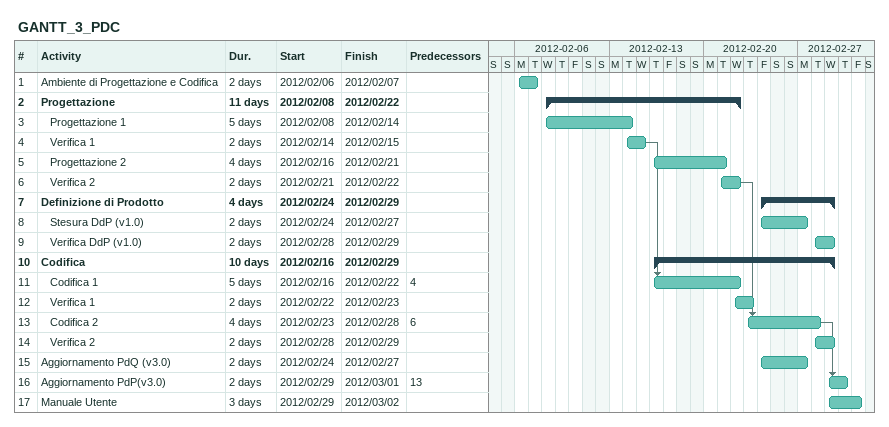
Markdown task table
GANTT_3_PDC

| ID | Level | Task | Duration | Start | Finish | Predecessors |
|---|---|---|---|---|---|---|
| 1 | 1 | Ambiente di Progettazione e Codifica | 2d | 2012-02-06 | 2012-02-07 |  |
| 2 | 1 | **Progettazione** | 11d | 2012-02-08 | 2012-02-22 |  |
| 3 | 2 | Progettazione 1 | 5d | 2012-02-08 | 2012-02-14 |  |
| 4 | 2 | Verifica 1 | 2d | 2012-02-14 | 2012-02-15 |  |
| 5 | 2 | Progettazione 2 | 4d | 2012-02-16 | 2012-02-21 |  |
| 6 | 2 | Verifica 2 | 2d | 2012-02-21 | 2012-02-22 |  |
| 7 | 1 | **Definizione di Prodotto** | 4d | 2012-02-24 | 2012-02-29 |  |
| 8 | 2 | Stesura DdP (v1.0) | 2d | 2012-02-24 | 2012-02-27 |  |
| 9 | 2 | Verifica DdP (v1.0) | 2d | 2012-02-28 | 2012-02-29 |  |
| 10 | 1 | **Codifica** | 10d | 2012-02-16 | 2012-02-29 |  |
| 11 | 2 | Codifica 1 | 5d | 2012-02-16 | 2012-02-22 | 4 |
| 12 | 2 | Verifica 1 | 2d | 2012-02-22 | 2012-02-23 |  |
| 13 | 2 | Codifica 2 | 4d | 2012-02-23 | 2012-02-28 | 6 |
| 14 | 2 | Verifica 2 | 2d | 2012-02-28 | 2012-02-29 |  |
| 15 | 1 | Aggiornamento PdQ (v3.0) | 2d | 2012-02-24 | 2012-02-27 |  |
| 16 | 1 | Aggiornamento PdP(v3.0) | 2d | 2012-02-29 | 2012-03-01 | 13 |
| 17 | 1 | Manuale Utente | 3d | 2012-02-29 | 2012-03-02 |  |
